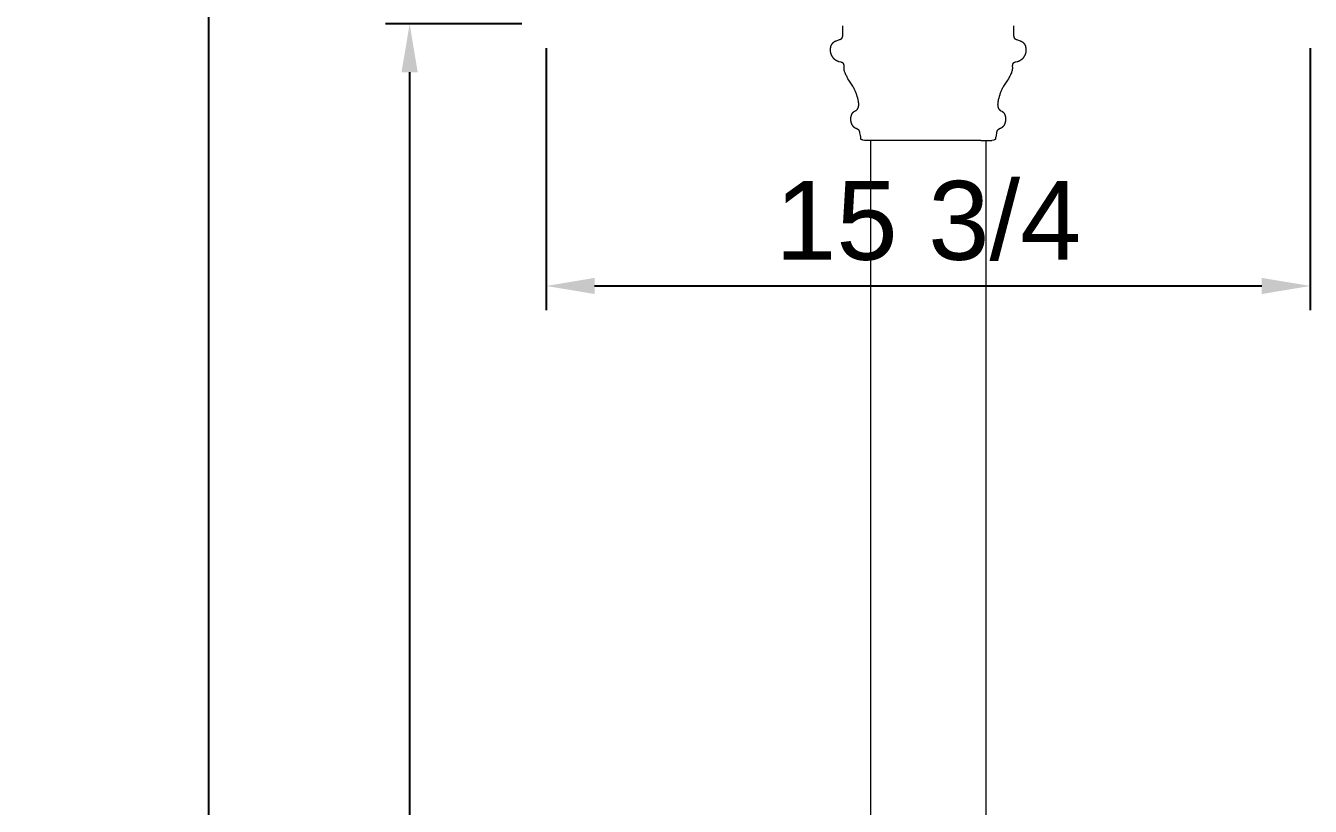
# Model space of a CAD drawing. Header units: inches. Extents: x -13 to 609, y -6 to 131.
# Drawn here: x 433.82 to 460.29, y 87.67 to 103.76 of the extents above; entities that cross this region are included whole.
import ezdxf

# ---------------------------------------------------------------- set-up
doc = ezdxf.new("R2010")
doc.units = ezdxf.units.IN
doc.header["$PDSIZE"] = -1
doc.layers.add('ZANO_R', color=7, linetype='Continuous', lineweight=0)
doc.styles.add('Arial', font='arial.ttf')
doc.styles.get("Standard").update_dxf_attribs({"font": 'ARIALUNI.TTF'})
doc.dimstyles.new('amerykanie', dxfattribs={"dimtxt": 50, "dimasz": 50, "dimexe": 0.5, "dimexo": 0.5, "dimgap": 1, "dimtad": 1, "dimdec": 0, "dimzin": 0, "dimlunit": 5, "dimtxsty": 'Standard', "dimcen": 0.09, "dimclrd": 1, "dimclre": 1, "dimclrt": 1, "dimazin": 0, "dimtfac": 1, "dimtdec": 0, "dimtmove": 0, "dimatfit": 3, "dimfxl": 1, "dimtzin": 0, "dimarcsym": 1})

# ---------------------------------------------------------------- blocks, each defined once
blk = doc.blocks.new('*D449')
at = {"layer": 'Defpoints', "color": 0}
for p in [(452.276, 130.606), (437.58, 32.81), (450.917, 32.81)]:
    blk.add_point(p, dxfattribs=at)
at = {"layer": 'ZANO_R', "color": 1, "lineweight": -2}
for p, q in [((451.776, 130.606), (437.08, 130.606)), ((437.58, 129.606), (437.58, 33.81)), ((450.417, 32.81), (437.08, 32.81))]:
    blk.add_line(p, q, dxfattribs=at)
at = {"layer": 'ZANO_R', "color": 1}
for points in [[(437.747, 129.606), (437.413, 129.606), (437.58, 130.606)], [(437.413, 33.81), (437.747, 33.81), (437.58, 32.81)]]:
    blk.add_solid(points, dxfattribs=at)
at = {"layer": 'ZANO_R', "color": 1, "insert": (436.239, 81.708), "char_height": 1.625, "attachment_point": 5, "rotation": 90, "style": 'Arial'}
blk.add_mtext('97 13/16', dxfattribs=at)
blk = doc.blocks.new('*D452')
at = {"layer": 'Defpoints', "color": 0}
for p in [(444.541, 103.795), (460.289, 103.795), (460.289, 98.393)]:
    blk.add_point(p, dxfattribs=at)
at = {"layer": 'ZANO_R', "color": 1, "lineweight": -2}
for p, q in [((444.541, 103.295), (444.541, 97.893)), ((460.289, 103.295), (460.289, 97.893)), ((445.541, 98.393), (459.289, 98.393))]:
    blk.add_line(p, q, dxfattribs=at)
at = {"layer": 'ZANO_R', "color": 1}
for points in [[(445.541, 98.559), (445.541, 98.226), (444.541, 98.393)], [(459.289, 98.226), (459.289, 98.559), (460.289, 98.393)]]:
    blk.add_solid(points, dxfattribs=at)
at = {"layer": 'ZANO_R', "color": 1, "insert": (452.415, 99.733), "char_height": 1.625, "attachment_point": 5, "style": 'Arial'}
blk.add_mtext('15 3/4', dxfattribs=at)
blk = doc.blocks.new('*D454')
at = {"layer": 'Defpoints', "color": 0}
for p in [(444.541, 103.795), (441.728, 56.432), (450.586, 56.432)]:
    blk.add_point(p, dxfattribs=at)
at = {"layer": 'ZANO_R', "color": 1, "lineweight": -2}
for p, q in [((444.041, 103.795), (441.228, 103.795)), ((441.728, 102.795), (441.728, 57.432)), ((450.086, 56.432), (441.228, 56.432))]:
    blk.add_line(p, q, dxfattribs=at)
at = {"layer": 'ZANO_R', "color": 1}
for points in [[(441.895, 102.795), (441.561, 102.795), (441.728, 103.795)], [(441.561, 57.432), (441.895, 57.432), (441.728, 56.432)]]:
    blk.add_solid(points, dxfattribs=at)
at = {"layer": 'ZANO_R', "color": 1, "insert": (440.387, 80.113), "char_height": 1.625, "attachment_point": 5, "rotation": 90, "style": 'Arial'}
blk.add_mtext('47 3/8', dxfattribs=at)

msp = doc.modelspace()

# ---------------------------------------------------------------- linework, layer by layer
at = {"layer": 'ZANO_R'}
for p, q in [((450.64272, 103.50678), (450.64339, 103.50828)), ((450.64339, 103.50828), (450.644, 103.50978)), ((450.644, 103.50978), (450.64458, 103.51127)), ((450.64458, 103.51127), (450.64563, 103.51422)), ((450.64563, 103.51422), (450.64742, 103.51987)), ((450.64742, 103.51987), (450.65163, 103.53412)), ((450.65163, 103.53412), (450.65247, 103.5373)), ((450.65247, 103.5373), (450.65323, 103.54042)), ((450.65323, 103.54042), (450.65392, 103.54353)), ((450.65392, 103.54353), (450.65453, 103.54668)), ((450.65453, 103.54668), (450.65508, 103.54991)), ((450.65508, 103.54991), (450.65556, 103.55326)), ((450.65556, 103.55326), (450.65598, 103.5568)), ((450.65598, 103.5568), (450.65634, 103.56055)), ((450.65736, 103.62481), (450.65606, 103.75513)), ((450.65634, 103.56055), (450.65664, 103.56458)), ((450.65664, 103.56458), (450.6569, 103.56893)), ((450.6569, 103.56893), (450.65725, 103.57876)), ((450.65725, 103.57876), (450.65736, 103.62481)), ((454.1731, 103.75513), (454.17179, 103.62481)), ((454.17179, 103.62481), (454.1719, 103.57876)), ((454.1719, 103.57876), (454.17226, 103.56893)), ((454.17226, 103.56893), (454.17252, 103.56458)), ((454.17252, 103.56458), (454.17282, 103.56055)), ((454.17282, 103.56055), (454.17318, 103.5568)), ((454.17318, 103.5568), (454.1736, 103.55326)), ((454.1736, 103.55326), (454.17408, 103.54991)), ((454.17408, 103.54991), (454.17463, 103.54668)), ((454.17463, 103.54668), (454.17524, 103.54353)), ((454.17524, 103.54353), (454.17593, 103.54042)), ((454.17593, 103.54042), (454.17669, 103.5373)), ((454.17669, 103.5373), (454.17753, 103.53412)), ((454.17753, 103.53412), (454.18174, 103.51987)), ((454.18174, 103.51987), (454.18353, 103.51422)), ((454.18353, 103.51422), (454.18458, 103.51127)), ((454.18458, 103.51127), (454.18516, 103.50978)), ((454.18516, 103.50978), (454.18577, 103.50828)), ((454.18577, 103.50828), (454.18644, 103.50678)), ((450.39961, 103.25427), (450.39965, 103.26205)), ((450.39979, 103.24649), (450.39961, 103.25427)), ((450.39965, 103.26205), (450.39992, 103.26984)), ((450.4002, 103.23873), (450.39979, 103.24649)), ((450.39992, 103.26984), (450.40042, 103.27761)), ((450.40042, 103.27761), (450.40115, 103.28536)), ((450.40115, 103.28536), (450.40212, 103.29307)), ((450.40212, 103.29307), (450.40333, 103.30075)), ((450.40333, 103.30075), (450.40479, 103.30837)), ((450.40479, 103.30837), (450.40649, 103.31593)), ((450.40649, 103.31593), (450.40844, 103.32342)), ((450.40844, 103.32342), (450.41064, 103.33083)), ((450.41064, 103.33083), (450.4129, 103.33759)), ((450.4129, 103.33759), (450.41539, 103.34426)), ((450.41539, 103.34426), (450.4181, 103.35085)), ((450.4181, 103.35085), (450.41954, 103.3541)), ((450.41954, 103.3541), (450.42104, 103.35732)), ((450.42104, 103.35732), (450.4226, 103.36052)), ((450.4226, 103.36052), (450.42421, 103.36368)), ((450.42421, 103.36368), (450.42588, 103.36681)), ((450.42588, 103.36681), (450.42761, 103.36991)), ((450.42761, 103.36991), (450.4294, 103.37297)), ((450.4294, 103.37297), (450.43125, 103.37599)), ((450.43125, 103.37599), (450.43316, 103.37897)), ((450.43316, 103.37897), (450.43512, 103.38192)), ((450.43512, 103.38192), (450.43715, 103.38482)), ((450.43715, 103.38482), (450.43923, 103.38768)), ((450.43923, 103.38768), (450.44138, 103.39049)), ((450.44138, 103.39049), (450.44358, 103.39325)), ((450.44358, 103.39325), (450.44585, 103.39597)), ((450.44585, 103.39597), (450.44818, 103.39864)), ((450.44818, 103.39864), (450.45056, 103.40126)), ((450.45056, 103.40126), (450.45301, 103.40383)), ((450.45301, 103.40383), (450.45552, 103.40634)), ((450.45552, 103.40634), (450.4581, 103.40879)), ((450.4581, 103.40879), (450.46073, 103.41119)), ((450.46073, 103.41119), (450.46343, 103.41353)), ((450.46343, 103.41353), (450.46619, 103.41581)), ((450.46619, 103.41581), (450.46901, 103.41803)), ((450.46901, 103.41803), (450.47189, 103.42018)), ((450.47189, 103.42018), (450.47484, 103.42227)), ((450.47484, 103.42227), (450.47843, 103.42467)), ((450.47843, 103.42467), (450.4821, 103.42698)), ((450.4821, 103.42698), (450.48584, 103.42919)), ((450.48584, 103.42919), (450.48967, 103.43132)), ((450.48967, 103.43132), (450.49357, 103.43338)), ((450.49357, 103.43338), (450.49754, 103.43536)), ((450.49754, 103.43536), (450.50158, 103.43728)), ((450.50158, 103.43728), (450.50569, 103.43913)), ((450.50569, 103.43913), (450.51411, 103.44268)), ((450.51411, 103.44268), (450.52278, 103.44604)), ((450.52278, 103.44604), (450.54083, 103.45242)), ((450.54083, 103.45242), (450.57605, 103.46407)), ((450.57605, 103.46407), (450.58749, 103.46813)), ((450.58749, 103.46813), (450.59363, 103.47046)), ((450.59363, 103.47046), (450.60019, 103.47312)), ((450.60019, 103.47312), (450.60355, 103.47457)), ((450.60355, 103.47457), (450.60695, 103.47611)), ((450.60695, 103.47611), (450.61034, 103.47774)), ((450.61034, 103.47774), (450.61371, 103.47946)), ((450.61371, 103.47946), (450.61702, 103.48127)), ((450.61702, 103.48127), (450.62025, 103.48316)), ((450.62025, 103.48316), (450.62183, 103.48415)), ((450.62183, 103.48415), (450.62337, 103.48515)), ((450.62337, 103.48515), (450.62489, 103.48618)), ((450.62489, 103.48618), (450.62636, 103.48723)), ((450.62636, 103.48723), (450.6278, 103.48831)), ((450.6278, 103.48831), (450.62919, 103.48941)), ((450.62919, 103.48941), (450.63053, 103.49054)), ((450.63053, 103.49054), (450.63183, 103.49168)), ((450.63183, 103.49168), (450.63307, 103.49286)), ((450.63307, 103.49286), (450.63426, 103.49406)), ((450.63426, 103.49406), (450.63483, 103.49466)), ((450.63483, 103.49466), (450.63538, 103.49528)), ((450.63538, 103.49528), (450.63592, 103.4959)), ((450.63592, 103.4959), (450.63645, 103.49652)), ((450.63645, 103.49652), (450.63701, 103.49723)), ((450.63701, 103.49723), (450.63755, 103.49794)), ((450.63755, 103.49794), (450.63807, 103.49865)), ((450.63807, 103.49865), (450.63858, 103.49937)), ((450.63858, 103.49937), (450.63906, 103.5001)), ((450.63906, 103.5001), (450.63953, 103.50083)), ((450.63953, 103.50083), (450.63998, 103.50156)), ((450.63998, 103.50156), (450.64042, 103.5023)), ((450.64042, 103.5023), (450.64124, 103.50379)), ((450.64124, 103.50379), (450.64201, 103.50528)), ((450.64201, 103.50528), (450.64272, 103.50678)), ((454.18644, 103.50678), (454.18715, 103.50528)), ((454.18715, 103.50528), (454.18792, 103.50379)), ((454.18792, 103.50379), (454.18874, 103.5023)), ((454.18874, 103.5023), (454.18918, 103.50156)), ((454.18918, 103.50156), (454.18963, 103.50083)), ((454.18963, 103.50083), (454.1901, 103.5001)), ((454.1901, 103.5001), (454.19058, 103.49937)), ((454.19058, 103.49937), (454.19109, 103.49865)), ((454.19109, 103.49865), (454.19161, 103.49794)), ((454.19161, 103.49794), (454.19215, 103.49723)), ((454.19215, 103.49723), (454.19271, 103.49652)), ((454.19271, 103.49652), (454.19324, 103.4959)), ((454.19324, 103.4959), (454.19378, 103.49528)), ((454.19378, 103.49528), (454.19433, 103.49466)), ((454.19433, 103.49466), (454.1949, 103.49406)), ((454.1949, 103.49406), (454.19609, 103.49286)), ((454.19609, 103.49286), (454.19733, 103.49168)), ((454.19733, 103.49168), (454.19862, 103.49054)), ((454.19862, 103.49054), (454.19997, 103.48941)), ((454.19997, 103.48941), (454.20136, 103.48831)), ((454.20136, 103.48831), (454.2028, 103.48723)), ((454.2028, 103.48723), (454.20427, 103.48618)), ((454.20427, 103.48618), (454.20579, 103.48515)), ((454.20579, 103.48515), (454.20733, 103.48415)), ((454.20733, 103.48415), (454.20891, 103.48316)), ((454.20891, 103.48316), (454.21214, 103.48127)), ((454.21214, 103.48127), (454.21545, 103.47946)), ((454.21545, 103.47946), (454.21882, 103.47774)), ((454.21882, 103.47774), (454.22221, 103.47611)), ((454.22221, 103.47611), (454.2256, 103.47457)), ((454.2256, 103.47457), (454.22897, 103.47312)), ((454.22897, 103.47312), (454.23553, 103.47046)), ((454.23553, 103.47046), (454.24167, 103.46813)), ((454.24167, 103.46813), (454.25311, 103.46407)), ((454.25311, 103.46407), (454.28833, 103.45242)), ((454.28833, 103.45242), (454.30638, 103.44604)), ((454.30638, 103.44604), (454.31505, 103.44268)), ((454.31505, 103.44268), (454.32347, 103.43913)), ((454.32347, 103.43913), (454.32758, 103.43728)), ((454.32758, 103.43728), (454.33162, 103.43536)), ((454.33162, 103.43536), (454.33559, 103.43338)), ((454.33559, 103.43338), (454.33949, 103.43132)), ((454.33949, 103.43132), (454.34331, 103.42919)), ((454.34331, 103.42919), (454.34706, 103.42698)), ((454.34706, 103.42698), (454.35073, 103.42467)), ((454.35073, 103.42467), (454.35432, 103.42227)), ((454.35432, 103.42227), (454.35727, 103.42018)), ((454.35727, 103.42018), (454.36015, 103.41803)), ((454.36015, 103.41803), (454.36297, 103.41581)), ((454.36297, 103.41581), (454.36573, 103.41353)), ((454.36573, 103.41353), (454.36843, 103.41119)), ((454.36843, 103.41119), (454.37106, 103.40879)), ((454.37106, 103.40879), (454.37364, 103.40634)), ((454.37364, 103.40634), (454.37615, 103.40383)), ((454.37615, 103.40383), (454.3786, 103.40126)), ((454.3786, 103.40126), (454.38098, 103.39864)), ((454.38098, 103.39864), (454.38331, 103.39597)), ((454.38331, 103.39597), (454.38558, 103.39325)), ((454.38558, 103.39325), (454.38778, 103.39049)), ((454.38778, 103.39049), (454.38993, 103.38768)), ((454.38993, 103.38768), (454.39201, 103.38482)), ((454.39201, 103.38482), (454.39404, 103.38192)), ((454.39404, 103.38192), (454.396, 103.37897)), ((454.396, 103.37897), (454.39791, 103.37599)), ((454.39791, 103.37599), (454.39976, 103.37297)), ((454.39976, 103.37297), (454.40155, 103.36991)), ((454.40155, 103.36991), (454.40328, 103.36681)), ((454.40328, 103.36681), (454.40495, 103.36368)), ((454.40495, 103.36368), (454.40656, 103.36052)), ((454.40656, 103.36052), (454.40812, 103.35732)), ((454.40812, 103.35732), (454.40962, 103.3541)), ((454.40962, 103.3541), (454.41106, 103.35085)), ((454.41106, 103.35085), (454.41377, 103.34426)), ((454.41377, 103.34426), (454.41626, 103.33759)), ((454.41626, 103.33759), (454.41852, 103.33083)), ((454.41852, 103.33083), (454.42072, 103.32342)), ((454.42072, 103.32342), (454.42267, 103.31593)), ((454.42267, 103.31593), (454.42437, 103.30837)), ((454.42437, 103.30837), (454.42583, 103.30075)), ((454.42583, 103.30075), (454.42704, 103.29307)), ((454.42704, 103.29307), (454.42801, 103.28536)), ((454.42801, 103.28536), (454.42874, 103.27761)), ((454.42874, 103.27761), (454.42924, 103.26984)), ((454.42937, 103.24649), (454.42896, 103.23873)), ((454.42924, 103.26984), (454.42951, 103.26205)), ((454.42955, 103.25427), (454.42937, 103.24649)), ((454.42951, 103.26205), (454.42955, 103.25427)), ((450.40083, 103.23099), (450.4002, 103.23873)), ((450.40167, 103.22329), (450.40083, 103.23099)), ((450.40272, 103.21564), (450.40167, 103.22329)), ((450.40399, 103.20804), (450.40272, 103.21564)), ((450.40553, 103.20016), (450.40399, 103.20804)), ((450.40731, 103.1923), (450.40553, 103.20016)), ((450.40932, 103.18449), (450.40731, 103.1923)), ((450.41157, 103.17671), (450.40932, 103.18449)), ((450.41406, 103.16899), (450.41157, 103.17671)), ((450.41678, 103.16134), (450.41406, 103.16899)), ((450.41974, 103.15376), (450.41678, 103.16134)), ((450.42293, 103.14626), (450.41974, 103.15376)), ((450.42636, 103.13885), (450.42293, 103.14626)), ((450.43003, 103.13154), (450.42636, 103.13885)), ((450.43394, 103.12434), (450.43003, 103.13154)), ((450.43809, 103.11726), (450.43394, 103.12434)), ((450.44248, 103.1103), (450.43809, 103.11726)), ((450.44711, 103.10348), (450.44248, 103.1103)), ((450.45198, 103.0968), (450.44711, 103.10348)), ((450.45709, 103.09028), (450.45198, 103.0968)), ((450.45974, 103.08707), (450.45709, 103.09028)), ((450.46244, 103.08391), (450.45974, 103.08707)), ((450.46521, 103.08079), (450.46244, 103.08391)), ((450.46804, 103.07772), (450.46521, 103.08079)), ((450.47093, 103.07469), (450.46804, 103.07772)), ((450.47388, 103.0717), (450.47093, 103.07469)), ((450.47689, 103.06876), (450.47388, 103.0717)), ((450.47996, 103.06588), (450.47689, 103.06876)), ((450.48309, 103.06304), (450.47996, 103.06588)), ((450.48629, 103.06025), (450.48309, 103.06304)), ((450.48954, 103.05751), (450.48629, 103.06025)), ((450.49286, 103.05482), (450.48954, 103.05751)), ((450.49624, 103.05219), (450.49286, 103.05482)), ((450.49968, 103.04961), (450.49624, 103.05219)), ((450.50318, 103.04709), (450.49968, 103.04961)), ((450.50674, 103.04463), (450.50318, 103.04709)), ((450.51036, 103.04222), (450.50674, 103.04463)), ((450.51405, 103.03988), (450.51036, 103.04222)), ((450.5178, 103.03759), (450.51405, 103.03988)), ((450.52161, 103.03537), (450.5178, 103.03759)), ((450.52548, 103.0332), (450.52161, 103.03537)), ((450.52941, 103.0311), (450.52548, 103.0332)), ((450.5334, 103.02907), (450.52941, 103.0311)), ((450.53746, 103.0271), (450.5334, 103.02907)), ((450.54158, 103.0252), (450.53746, 103.0271)), ((450.54576, 103.02337), (450.54158, 103.0252)), ((450.55, 103.02161), (450.54576, 103.02337)), ((450.55431, 103.01991), (450.55, 103.02161)), ((450.55868, 103.01829), (450.55431, 103.01991)), ((450.56311, 103.01674), (450.55868, 103.01829)), ((450.5676, 103.01527), (450.56311, 103.01674)), ((450.57216, 103.01387), (450.5676, 103.01527)), ((450.57743, 103.01236), (450.57216, 103.01387)), ((450.58274, 103.01094), (450.57743, 103.01236)), ((450.62377, 103.001), (450.58274, 103.01094)), ((450.62846, 102.9997), (450.62377, 103.001)), ((450.6332, 102.99828), (450.62846, 102.9997)), ((450.6379, 102.99673), (450.6332, 102.99828)), ((450.64021, 102.9959), (450.6379, 102.99673)), ((450.64249, 102.99503), (450.64021, 102.9959)), ((450.64471, 102.99412), (450.64249, 102.99503)), ((450.64687, 102.99318), (450.64471, 102.99412)), ((450.64897, 102.99219), (450.64687, 102.99318)), ((450.65099, 102.99116), (450.64897, 102.99219)), ((450.652, 102.99061), (450.65099, 102.99116)), ((450.653, 102.99004), (450.652, 102.99061)), ((450.65397, 102.98947), (450.653, 102.99004)), ((450.65491, 102.98888), (450.65397, 102.98947)), ((450.65584, 102.98829), (450.65491, 102.98888)), ((450.65675, 102.98768), (450.65584, 102.98829)), ((450.65763, 102.98706), (450.65675, 102.98768)), ((450.65849, 102.98643), (450.65763, 102.98706)), ((450.65934, 102.98579), (450.65849, 102.98643)), ((450.66016, 102.98514), (450.65934, 102.98579)), ((450.66096, 102.98448), (450.66016, 102.98514)), ((450.66174, 102.98381), (450.66096, 102.98448)), ((450.66251, 102.98313), (450.66174, 102.98381)), ((450.66325, 102.98243), (450.66251, 102.98313)), ((450.66397, 102.98173), (450.66325, 102.98243)), ((450.66468, 102.98102), (450.66397, 102.98173)), ((450.66537, 102.9803), (450.66468, 102.98102)), ((450.66603, 102.97958), (450.66537, 102.9803)), ((450.66668, 102.97884), (450.66603, 102.97958)), ((450.66731, 102.97809), (450.66668, 102.97884)), ((454.16248, 102.97884), (454.16184, 102.97809)), ((454.16313, 102.97958), (454.16248, 102.97884)), ((454.16379, 102.9803), (454.16313, 102.97958)), ((454.16448, 102.98102), (454.16379, 102.9803)), ((454.16518, 102.98173), (454.16448, 102.98102)), ((454.16591, 102.98243), (454.16518, 102.98173)), ((454.16665, 102.98313), (454.16591, 102.98243)), ((454.16741, 102.98381), (454.16665, 102.98313)), ((454.1682, 102.98448), (454.16741, 102.98381)), ((454.169, 102.98514), (454.1682, 102.98448)), ((454.16982, 102.98579), (454.169, 102.98514)), ((454.17066, 102.98643), (454.16982, 102.98579)), ((454.17153, 102.98706), (454.17066, 102.98643)), ((454.17241, 102.98768), (454.17153, 102.98706)), ((454.17332, 102.98829), (454.17241, 102.98768)), ((454.17424, 102.98888), (454.17332, 102.98829)), ((454.17519, 102.98947), (454.17424, 102.98888)), ((454.17616, 102.99004), (454.17519, 102.98947)), ((454.17716, 102.99061), (454.17616, 102.99004)), ((454.17817, 102.99116), (454.17716, 102.99061)), ((454.18019, 102.99219), (454.17817, 102.99116)), ((454.18229, 102.99318), (454.18019, 102.99219)), ((454.18445, 102.99412), (454.18229, 102.99318)), ((454.18667, 102.99503), (454.18445, 102.99412)), ((454.18895, 102.9959), (454.18667, 102.99503)), ((454.19126, 102.99673), (454.18895, 102.9959)), ((454.19596, 102.99828), (454.19126, 102.99673)), ((454.20069, 102.9997), (454.19596, 102.99828)), ((454.20539, 103.001), (454.20069, 102.9997)), ((454.24642, 103.01094), (454.20539, 103.001)), ((454.25173, 103.01236), (454.24642, 103.01094)), ((454.257, 103.01387), (454.25173, 103.01236)), ((454.26156, 103.01527), (454.257, 103.01387)), ((454.26605, 103.01674), (454.26156, 103.01527)), ((454.27048, 103.01829), (454.26605, 103.01674)), ((454.27485, 103.01991), (454.27048, 103.01829)), ((454.27915, 103.02161), (454.27485, 103.01991)), ((454.2834, 103.02337), (454.27915, 103.02161)), ((454.28758, 103.0252), (454.2834, 103.02337)), ((454.2917, 103.0271), (454.28758, 103.0252)), ((454.29576, 103.02907), (454.2917, 103.0271)), ((454.29975, 103.0311), (454.29576, 103.02907)), ((454.30368, 103.0332), (454.29975, 103.0311)), ((454.30755, 103.03537), (454.30368, 103.0332)), ((454.31136, 103.03759), (454.30755, 103.03537)), ((454.31511, 103.03988), (454.31136, 103.03759)), ((454.3188, 103.04222), (454.31511, 103.03988)), ((454.32242, 103.04463), (454.3188, 103.04222)), ((454.32598, 103.04709), (454.32242, 103.04463)), ((454.32948, 103.04961), (454.32598, 103.04709)), ((454.33292, 103.05219), (454.32948, 103.04961)), ((454.3363, 103.05482), (454.33292, 103.05219)), ((454.33962, 103.05751), (454.3363, 103.05482)), ((454.34287, 103.06025), (454.33962, 103.05751)), ((454.34607, 103.06304), (454.34287, 103.06025)), ((454.3492, 103.06588), (454.34607, 103.06304)), ((454.35227, 103.06876), (454.3492, 103.06588)), ((454.35528, 103.0717), (454.35227, 103.06876)), ((454.35823, 103.07469), (454.35528, 103.0717)), ((454.36112, 103.07772), (454.35823, 103.07469)), ((454.36395, 103.08079), (454.36112, 103.07772)), ((454.36672, 103.08391), (454.36395, 103.08079)), ((454.36942, 103.08707), (454.36672, 103.08391)), ((454.37207, 103.09028), (454.36942, 103.08707)), ((454.37718, 103.0968), (454.37207, 103.09028)), ((454.38205, 103.10348), (454.37718, 103.0968)), ((454.38668, 103.1103), (454.38205, 103.10348)), ((454.39107, 103.11726), (454.38668, 103.1103)), ((454.39522, 103.12434), (454.39107, 103.11726)), ((454.39913, 103.13154), (454.39522, 103.12434)), ((454.4028, 103.13885), (454.39913, 103.13154)), ((454.40623, 103.14626), (454.4028, 103.13885)), ((454.40942, 103.15376), (454.40623, 103.14626)), ((454.41238, 103.16134), (454.40942, 103.15376)), ((454.4151, 103.16899), (454.41238, 103.16134)), ((454.41759, 103.17671), (454.4151, 103.16899)), ((454.41983, 103.18449), (454.41759, 103.17671)), ((454.42185, 103.1923), (454.41983, 103.18449)), ((454.42363, 103.20016), (454.42185, 103.1923)), ((454.42517, 103.20804), (454.42363, 103.20016)), ((454.42644, 103.21564), (454.42517, 103.20804)), ((454.42749, 103.22329), (454.42644, 103.21564)), ((454.42833, 103.23099), (454.42749, 103.22329)), ((454.42896, 103.23873), (454.42833, 103.23099)), ((450.66793, 102.97733), (450.66731, 102.97809)), ((450.66852, 102.97657), (450.66793, 102.97733)), ((450.6691, 102.9758), (450.66852, 102.97657)), ((450.66967, 102.97502), (450.6691, 102.9758)), ((450.67021, 102.97423), (450.66967, 102.97502)), ((450.67074, 102.97343), (450.67021, 102.97423)), ((450.67125, 102.97262), (450.67074, 102.97343)), ((450.67175, 102.97181), (450.67125, 102.97262)), ((450.67223, 102.97099), (450.67175, 102.97181)), ((450.6727, 102.97016), (450.67223, 102.97099)), ((450.67315, 102.96932), (450.6727, 102.97016)), ((450.67358, 102.96848), (450.67315, 102.96932)), ((450.67441, 102.96677), (450.67358, 102.96848)), ((450.67517, 102.96503), (450.67441, 102.96677)), ((450.67589, 102.96327), (450.67517, 102.96503)), ((450.67655, 102.96148), (450.67589, 102.96327)), ((450.67715, 102.95967), (450.67655, 102.96148)), ((450.67771, 102.95784), (450.67715, 102.95967)), ((450.67822, 102.95598), (450.67771, 102.95784)), ((450.67869, 102.9541), (450.67822, 102.95598)), ((450.67911, 102.95221), (450.67869, 102.9541)), ((450.67949, 102.95029), (450.67911, 102.95221)), ((450.67983, 102.94836), (450.67949, 102.95029)), ((450.68013, 102.94641), (450.67983, 102.94836)), ((450.6804, 102.94445), (450.68013, 102.94641)), ((450.68063, 102.94247), (450.6804, 102.94445)), ((450.68043, 102.87798), (450.6805, 102.88853)), ((450.68054, 102.87271), (450.68043, 102.87798)), ((450.6805, 102.88853), (450.68149, 102.9238)), ((450.68078, 102.86744), (450.68054, 102.87271)), ((450.681, 102.93848), (450.68063, 102.94247)), ((450.68115, 102.86214), (450.68078, 102.86744)), ((450.68129, 102.93366), (450.681, 102.93848)), ((450.68168, 102.8568), (450.68115, 102.86214)), ((450.68145, 102.92876), (450.68129, 102.93366)), ((450.68149, 102.9238), (450.68145, 102.92876)), ((450.68246, 102.8509), (450.68168, 102.8568)), ((450.68344, 102.84496), (450.68246, 102.8509)), ((450.68461, 102.839), (450.68344, 102.84496)), ((450.68596, 102.83301), (450.68461, 102.839)), ((450.68747, 102.82701), (450.68596, 102.83301)), ((450.68913, 102.821), (450.68747, 102.82701)), ((450.69093, 102.815), (450.68913, 102.821)), ((450.69285, 102.80902), (450.69093, 102.815)), ((450.697, 102.79711), (450.69285, 102.80902)), ((450.70148, 102.78534), (450.697, 102.79711)), ((450.71101, 102.76251), (450.70148, 102.78534)), ((450.71871, 102.74528), (450.71101, 102.76251)), ((450.72662, 102.72845), (450.71871, 102.74528)), ((450.73479, 102.71195), (450.72662, 102.72845)), ((454.10254, 102.72845), (454.09437, 102.71195)), ((454.11045, 102.74528), (454.10254, 102.72845)), ((454.11815, 102.76251), (454.11045, 102.74528)), ((454.12767, 102.78534), (454.11815, 102.76251)), ((454.13216, 102.79711), (454.12767, 102.78534)), ((454.13631, 102.80902), (454.13216, 102.79711)), ((454.13823, 102.815), (454.13631, 102.80902)), ((454.14002, 102.821), (454.13823, 102.815)), ((454.14169, 102.82701), (454.14002, 102.821)), ((454.1432, 102.83301), (454.14169, 102.82701)), ((454.14455, 102.839), (454.1432, 102.83301)), ((454.14572, 102.84496), (454.14455, 102.839)), ((454.1467, 102.8509), (454.14572, 102.84496)), ((454.14748, 102.8568), (454.1467, 102.8509)), ((454.14801, 102.86214), (454.14748, 102.8568)), ((454.14771, 102.92876), (454.14767, 102.9238)), ((454.14767, 102.9238), (454.14866, 102.88853)), ((454.14787, 102.93366), (454.14771, 102.92876)), ((454.14816, 102.93848), (454.14787, 102.93366)), ((454.14838, 102.86744), (454.14801, 102.86214)), ((454.14853, 102.94247), (454.14816, 102.93848)), ((454.14861, 102.87271), (454.14838, 102.86744)), ((454.14876, 102.94445), (454.14853, 102.94247)), ((454.14873, 102.87798), (454.14861, 102.87271)), ((454.14866, 102.88853), (454.14873, 102.87798)), ((454.14903, 102.94641), (454.14876, 102.94445)), ((454.14933, 102.94836), (454.14903, 102.94641)), ((454.14967, 102.95029), (454.14933, 102.94836)), ((454.15005, 102.95221), (454.14967, 102.95029)), ((454.15047, 102.9541), (454.15005, 102.95221)), ((454.15094, 102.95598), (454.15047, 102.9541)), ((454.15145, 102.95784), (454.15094, 102.95598)), ((454.15201, 102.95967), (454.15145, 102.95784)), ((454.15261, 102.96148), (454.15201, 102.95967)), ((454.15327, 102.96327), (454.15261, 102.96148)), ((454.15399, 102.96503), (454.15327, 102.96327)), ((454.15475, 102.96677), (454.15399, 102.96503)), ((454.15558, 102.96848), (454.15475, 102.96677)), ((454.15601, 102.96932), (454.15558, 102.96848)), ((454.15646, 102.97016), (454.15601, 102.96932)), ((454.15693, 102.97099), (454.15646, 102.97016)), ((454.15741, 102.97181), (454.15693, 102.97099)), ((454.15791, 102.97262), (454.15741, 102.97181)), ((454.15842, 102.97343), (454.15791, 102.97262)), ((454.15895, 102.97423), (454.15842, 102.97343)), ((454.15949, 102.97502), (454.15895, 102.97423)), ((454.16006, 102.9758), (454.15949, 102.97502)), ((454.16063, 102.97657), (454.16006, 102.9758)), ((454.16123, 102.97733), (454.16063, 102.97657)), ((454.16184, 102.97809), (454.16123, 102.97733)), ((450.74324, 102.69566), (450.73479, 102.71195)), ((450.75204, 102.67952), (450.74324, 102.69566)), ((450.76122, 102.66342), (450.75204, 102.67952)), ((450.78091, 102.63098), (450.76122, 102.66342)), ((450.84948, 102.52685), (450.78091, 102.63098)), ((450.86057, 102.50912), (450.84948, 102.52685)), ((450.87146, 102.49088), (450.86057, 102.50912)), ((450.8803, 102.47523), (450.87146, 102.49088)), ((450.88868, 102.45955), (450.8803, 102.47523)), ((450.89663, 102.44381), (450.88868, 102.45955)), ((453.94048, 102.45955), (453.93253, 102.44381)), ((453.94886, 102.47523), (453.94048, 102.45955)), ((453.9577, 102.49088), (453.94886, 102.47523)), ((453.96859, 102.50912), (453.9577, 102.49088)), ((453.97968, 102.52685), (453.96859, 102.50912)), ((454.04825, 102.63098), (453.97968, 102.52685)), ((454.06794, 102.66342), (454.04825, 102.63098)), ((454.07712, 102.67952), (454.06794, 102.66342)), ((454.08592, 102.69566), (454.07712, 102.67952)), ((454.09437, 102.71195), (454.08592, 102.69566)), ((450.90417, 102.42801), (450.89663, 102.44381)), ((450.91131, 102.41215), (450.90417, 102.42801)), ((450.91808, 102.3962), (450.91131, 102.41215)), ((450.9245, 102.38015), (450.91808, 102.3962)), ((450.93058, 102.36401), (450.9245, 102.38015)), ((450.93634, 102.34775), (450.93058, 102.36401)), ((450.94181, 102.33136), (450.93634, 102.34775)), ((450.95195, 102.29817), (450.94181, 102.33136)), ((450.96115, 102.26436), (450.95195, 102.29817)), ((450.96957, 102.22984), (450.96115, 102.26436)), ((450.97304, 102.21439), (450.96957, 102.22984)), ((450.97627, 102.19854), (450.97304, 102.21439)), ((450.9791, 102.18235), (450.97627, 102.19854)), ((453.85289, 102.19854), (453.85006, 102.18235)), ((453.85612, 102.21439), (453.85289, 102.19854)), ((453.85959, 102.22984), (453.85612, 102.21439)), ((453.86801, 102.26436), (453.85959, 102.22984)), ((453.87721, 102.29817), (453.86801, 102.26436)), ((453.88735, 102.33136), (453.87721, 102.29817)), ((453.89282, 102.34775), (453.88735, 102.33136)), ((453.89858, 102.36401), (453.89282, 102.34775)), ((453.90466, 102.38015), (453.89858, 102.36401)), ((453.91108, 102.3962), (453.90466, 102.38015)), ((453.91785, 102.41215), (453.91108, 102.3962)), ((453.92499, 102.42801), (453.91785, 102.41215)), ((453.93253, 102.44381), (453.92499, 102.42801)), ((450.8342, 101.91626), (450.83629, 101.92154)), ((450.83629, 101.92154), (450.83851, 101.92672)), ((450.83851, 101.92672), (450.84087, 101.93178)), ((450.84087, 101.93178), (450.84336, 101.93673)), ((450.84336, 101.93673), (450.84599, 101.94156)), ((450.84599, 101.94156), (450.84875, 101.94626)), ((450.84875, 101.94626), (450.85166, 101.95083)), ((450.85166, 101.95083), (450.85316, 101.95306)), ((450.85316, 101.95306), (450.85469, 101.95526)), ((450.85469, 101.95526), (450.85626, 101.95742)), ((450.85626, 101.95742), (450.85786, 101.95954)), ((450.85786, 101.95954), (450.8595, 101.96163)), ((450.8595, 101.96163), (450.86117, 101.96368)), ((450.86117, 101.96368), (450.86287, 101.96569)), ((450.86287, 101.96569), (450.86461, 101.96765)), ((450.86461, 101.96765), (450.86638, 101.96958)), ((450.86638, 101.96958), (450.86818, 101.97147)), ((450.86818, 101.97147), (450.87002, 101.97331)), ((450.87002, 101.97331), (450.87189, 101.97512)), ((450.87189, 101.97512), (450.8738, 101.97688)), ((450.8738, 101.97688), (450.87574, 101.97859)), ((450.87574, 101.97859), (450.87771, 101.98026)), ((450.87771, 101.98026), (450.87971, 101.98189)), ((450.87971, 101.98189), (450.88175, 101.98346)), ((450.88175, 101.98346), (450.88382, 101.98499)), ((450.88382, 101.98499), (450.88593, 101.98648)), ((450.88593, 101.98648), (450.88806, 101.98791)), ((450.88806, 101.98791), (450.89093, 101.98973)), ((450.89093, 101.98973), (450.89384, 101.99147)), ((450.89384, 101.99147), (450.89679, 101.99315)), ((450.89679, 101.99315), (450.89977, 101.99477)), ((450.89977, 101.99477), (450.91783, 102.004)), ((450.91783, 102.004), (450.9237, 102.00713)), ((450.9237, 102.00713), (450.92657, 102.00876)), ((450.92657, 102.00876), (450.92938, 102.01044)), ((450.92938, 102.01044), (450.93213, 102.01219)), ((450.93213, 102.01219), (450.9348, 102.01401)), ((450.9348, 102.01401), (450.93605, 102.01491)), ((450.93605, 102.01491), (450.93729, 102.01584)), ((450.93729, 102.01584), (450.9397, 102.01774)), ((450.9397, 102.01774), (450.94204, 102.01972)), ((450.94204, 102.01972), (450.9443, 102.02177)), ((450.9443, 102.02177), (450.94649, 102.02389)), ((450.94649, 102.02389), (450.94861, 102.02608)), ((450.94861, 102.02608), (450.95066, 102.02834)), ((450.95066, 102.02834), (450.95263, 102.03065)), ((450.95263, 102.03065), (450.95454, 102.03303)), ((450.95454, 102.03303), (450.95637, 102.03547)), ((450.95637, 102.03547), (450.95814, 102.03796)), ((450.95814, 102.03796), (450.95984, 102.0405)), ((450.95984, 102.0405), (450.96147, 102.04309)), ((450.96147, 102.04309), (450.96303, 102.04574)), ((450.96303, 102.04574), (450.96453, 102.04842)), ((450.96453, 102.04842), (450.96597, 102.05116)), ((450.96597, 102.05116), (450.96734, 102.05393)), ((450.96734, 102.05393), (450.96865, 102.05674)), ((450.96865, 102.05674), (450.9699, 102.05959)), ((450.9699, 102.05959), (450.97108, 102.06247)), ((450.97108, 102.06247), (450.97221, 102.06539)), ((450.97221, 102.06539), (450.97327, 102.06833)), ((450.97327, 102.06833), (450.97428, 102.0713)), ((450.97428, 102.0713), (450.97522, 102.0743)), ((450.97522, 102.0743), (450.97611, 102.07731)), ((450.97611, 102.07731), (450.97695, 102.08035)), ((450.97695, 102.08035), (450.97773, 102.0834)), ((450.97773, 102.0834), (450.97845, 102.08647)), ((450.97845, 102.08647), (450.97973, 102.09265)), ((450.9803, 102.17415), (450.9791, 102.18235)), ((450.97973, 102.09265), (450.98081, 102.09885)), ((450.98133, 102.1659), (450.9803, 102.17415)), ((450.98081, 102.09885), (450.98142, 102.10305)), ((450.98217, 102.15759), (450.98133, 102.1659)), ((450.98142, 102.10305), (450.98194, 102.10725)), ((450.98194, 102.10725), (450.98237, 102.11145)), ((450.9828, 102.14925), (450.98217, 102.15759)), ((450.98237, 102.11145), (450.98272, 102.11566)), ((450.98272, 102.11566), (450.98298, 102.11986)), ((450.98319, 102.14088), (450.9828, 102.14925)), ((450.98298, 102.11986), (450.98317, 102.12407)), ((450.98317, 102.12407), (450.98332, 102.13248)), ((450.98332, 102.13248), (450.98319, 102.14088)), ((453.84597, 102.14088), (453.84584, 102.13248)), ((453.84584, 102.13248), (453.84599, 102.12407)), ((453.84636, 102.14925), (453.84597, 102.14088)), ((453.84599, 102.12407), (453.84618, 102.11986)), ((453.84618, 102.11986), (453.84644, 102.11566)), ((453.84699, 102.15759), (453.84636, 102.14925)), ((453.84644, 102.11566), (453.84679, 102.11145)), ((453.84679, 102.11145), (453.84722, 102.10725)), ((453.84783, 102.1659), (453.84699, 102.15759)), ((453.84722, 102.10725), (453.84774, 102.10305)), ((453.84774, 102.10305), (453.84835, 102.09885)), ((453.84886, 102.17415), (453.84783, 102.1659)), ((453.84835, 102.09885), (453.84943, 102.09265)), ((453.85006, 102.18235), (453.84886, 102.17415)), ((453.84943, 102.09265), (453.85071, 102.08647)), ((453.85071, 102.08647), (453.85143, 102.0834)), ((453.85143, 102.0834), (453.85221, 102.08035)), ((453.85221, 102.08035), (453.85304, 102.07731)), ((453.85304, 102.07731), (453.85393, 102.0743)), ((453.85393, 102.0743), (453.85488, 102.0713)), ((453.85488, 102.0713), (453.85589, 102.06833)), ((453.85589, 102.06833), (453.85695, 102.06539)), ((453.85695, 102.06539), (453.85808, 102.06247)), ((453.85808, 102.06247), (453.85926, 102.05959)), ((453.85926, 102.05959), (453.86051, 102.05674)), ((453.86051, 102.05674), (453.86182, 102.05393)), ((453.86182, 102.05393), (453.86319, 102.05116)), ((453.86319, 102.05116), (453.86463, 102.04842)), ((453.86463, 102.04842), (453.86613, 102.04574)), ((453.86613, 102.04574), (453.86769, 102.04309)), ((453.86769, 102.04309), (453.86932, 102.0405)), ((453.86932, 102.0405), (453.87102, 102.03796)), ((453.87102, 102.03796), (453.87279, 102.03547)), ((453.87279, 102.03547), (453.87462, 102.03303)), ((453.87462, 102.03303), (453.87653, 102.03065)), ((453.87653, 102.03065), (453.8785, 102.02834)), ((453.8785, 102.02834), (453.88055, 102.02608)), ((453.88055, 102.02608), (453.88267, 102.02389)), ((453.88267, 102.02389), (453.88486, 102.02177)), ((453.88486, 102.02177), (453.88712, 102.01972)), ((453.88712, 102.01972), (453.88946, 102.01774)), ((453.88946, 102.01774), (453.89187, 102.01584)), ((453.89187, 102.01584), (453.89311, 102.01491)), ((453.89311, 102.01491), (453.89436, 102.01401)), ((453.89436, 102.01401), (453.89703, 102.01219)), ((453.89703, 102.01219), (453.89978, 102.01044)), ((453.89978, 102.01044), (453.90259, 102.00876)), ((453.90259, 102.00876), (453.90546, 102.00713)), ((453.90546, 102.00713), (453.91133, 102.004)), ((453.91133, 102.004), (453.92939, 101.99477)), ((453.92939, 101.99477), (453.93237, 101.99315)), ((453.93237, 101.99315), (453.93532, 101.99147)), ((453.93532, 101.99147), (453.93823, 101.98973)), ((453.93823, 101.98973), (453.94109, 101.98791)), ((453.94109, 101.98791), (453.94323, 101.98648)), ((453.94323, 101.98648), (453.94534, 101.98499)), ((453.94534, 101.98499), (453.94741, 101.98346)), ((453.94741, 101.98346), (453.94945, 101.98189)), ((453.94945, 101.98189), (453.95145, 101.98026)), ((453.95145, 101.98026), (453.95342, 101.97859)), ((453.95342, 101.97859), (453.95536, 101.97688)), ((453.95536, 101.97688), (453.95727, 101.97512)), ((453.95727, 101.97512), (453.95914, 101.97331)), ((453.95914, 101.97331), (453.96098, 101.97147)), ((453.96098, 101.97147), (453.96278, 101.96958)), ((453.96278, 101.96958), (453.96455, 101.96765)), ((453.96455, 101.96765), (453.96629, 101.96569)), ((453.96629, 101.96569), (453.96799, 101.96368)), ((453.96799, 101.96368), (453.96966, 101.96163)), ((453.96966, 101.96163), (453.9713, 101.95954)), ((453.9713, 101.95954), (453.9729, 101.95742)), ((453.9729, 101.95742), (453.97447, 101.95526)), ((453.97447, 101.95526), (453.976, 101.95306)), ((453.976, 101.95306), (453.9775, 101.95083)), ((453.9775, 101.95083), (453.9804, 101.94626)), ((453.9804, 101.94626), (453.98317, 101.94156)), ((453.98317, 101.94156), (453.9858, 101.93673)), ((453.9858, 101.93673), (453.98829, 101.93178)), ((453.98829, 101.93178), (453.99065, 101.92672)), ((453.99065, 101.92672), (453.99287, 101.92154)), ((453.99287, 101.92154), (453.99496, 101.91626)), ((450.81949, 101.83461), (450.81964, 101.84074)), ((450.81949, 101.82846), (450.81949, 101.83461)), ((450.81962, 101.82229), (450.81949, 101.82846)), ((450.81989, 101.81612), (450.81962, 101.82229)), ((450.81964, 101.84074), (450.81993, 101.84686)), ((450.8203, 101.80995), (450.81989, 101.81612)), ((450.81993, 101.84686), (450.82036, 101.85294)), ((450.82086, 101.80379), (450.8203, 101.80995)), ((450.82036, 101.85294), (450.82092, 101.85898)), ((450.82155, 101.79763), (450.82086, 101.80379)), ((450.82092, 101.85898), (450.82163, 101.86499)), ((450.82239, 101.79149), (450.82155, 101.79763)), ((450.82163, 101.86499), (450.82247, 101.87095)), ((450.82337, 101.78538), (450.82239, 101.79149)), ((450.82247, 101.87095), (450.82346, 101.87686)), ((450.82449, 101.77929), (450.82337, 101.78538)), ((450.82346, 101.87686), (450.82458, 101.88271)), ((450.82575, 101.77324), (450.82449, 101.77929)), ((450.82458, 101.88271), (450.82584, 101.88849)), ((450.82716, 101.76723), (450.82575, 101.77324)), ((450.82584, 101.88849), (450.82724, 101.89421)), ((450.82871, 101.76127), (450.82716, 101.76723)), ((450.82724, 101.89421), (450.82877, 101.89985)), ((450.8304, 101.75535), (450.82871, 101.76127)), ((450.82877, 101.89985), (450.83045, 101.90541)), ((450.83223, 101.74949), (450.8304, 101.75535)), ((450.83045, 101.90541), (450.83226, 101.91088)), ((450.8342, 101.7437), (450.83223, 101.74949)), ((450.83226, 101.91088), (450.8342, 101.91626)), ((450.83632, 101.73798), (450.8342, 101.7437)), ((450.83859, 101.73233), (450.83632, 101.73798)), ((450.841, 101.72676), (450.83859, 101.73233)), ((450.84355, 101.72127), (450.841, 101.72676)), ((450.84624, 101.71588), (450.84355, 101.72127)), ((450.84908, 101.71059), (450.84624, 101.71588)), ((450.85207, 101.7054), (450.84908, 101.71059)), ((450.8552, 101.70032), (450.85207, 101.7054)), ((450.85847, 101.69536), (450.8552, 101.70032)), ((450.8619, 101.69051), (450.85847, 101.69536)), ((450.86546, 101.68579), (450.8619, 101.69051)), ((450.86918, 101.68121), (450.86546, 101.68579)), ((450.87303, 101.67676), (450.86918, 101.68121)), ((450.87502, 101.67459), (450.87303, 101.67676)), ((450.87704, 101.67246), (450.87502, 101.67459)), ((450.8791, 101.67037), (450.87704, 101.67246)), ((450.88119, 101.66831), (450.8791, 101.67037)), ((450.88332, 101.66629), (450.88119, 101.66831)), ((450.88549, 101.66431), (450.88332, 101.66629)), ((450.88769, 101.66237), (450.88549, 101.66431)), ((450.88994, 101.66048), (450.88769, 101.66237)), ((450.89221, 101.65862), (450.88994, 101.66048)), ((450.89453, 101.65681), (450.89221, 101.65862)), ((450.89799, 101.65423), (450.89453, 101.65681)), ((453.93463, 101.65681), (453.93117, 101.65423)), ((453.93695, 101.65862), (453.93463, 101.65681)), ((453.93922, 101.66048), (453.93695, 101.65862)), ((453.94146, 101.66237), (453.93922, 101.66048)), ((453.94367, 101.66431), (453.94146, 101.66237)), ((453.94584, 101.66629), (453.94367, 101.66431)), ((453.94797, 101.66831), (453.94584, 101.66629)), ((453.95006, 101.67037), (453.94797, 101.66831)), ((453.95212, 101.67246), (453.95006, 101.67037)), ((453.95414, 101.67459), (453.95212, 101.67246)), ((453.95613, 101.67676), (453.95414, 101.67459)), ((453.95998, 101.68121), (453.95613, 101.67676)), ((453.9637, 101.68579), (453.95998, 101.68121)), ((453.96726, 101.69051), (453.9637, 101.68579)), ((453.97068, 101.69536), (453.96726, 101.69051)), ((453.97396, 101.70032), (453.97068, 101.69536)), ((453.97709, 101.7054), (453.97396, 101.70032)), ((453.98008, 101.71059), (453.97709, 101.7054)), ((453.98292, 101.71588), (453.98008, 101.71059)), ((453.98561, 101.72127), (453.98292, 101.71588)), ((453.98816, 101.72676), (453.98561, 101.72127)), ((453.99057, 101.73233), (453.98816, 101.72676)), ((453.99283, 101.73798), (453.99057, 101.73233)), ((453.99495, 101.7437), (453.99283, 101.73798)), ((453.99693, 101.74949), (453.99495, 101.7437)), ((453.99496, 101.91626), (453.9969, 101.91088)), ((453.9969, 101.91088), (453.99871, 101.90541)), ((453.99876, 101.75535), (453.99693, 101.74949)), ((453.99871, 101.90541), (454.00039, 101.89985)), ((454.00045, 101.76127), (453.99876, 101.75535)), ((454.00039, 101.89985), (454.00192, 101.89421)), ((454.002, 101.76723), (454.00045, 101.76127)), ((454.00192, 101.89421), (454.00332, 101.88849)), ((454.00341, 101.77324), (454.002, 101.76723)), ((454.00332, 101.88849), (454.00458, 101.88271)), ((454.00467, 101.77929), (454.00341, 101.77324)), ((454.00458, 101.88271), (454.0057, 101.87686)), ((454.00579, 101.78538), (454.00467, 101.77929)), ((454.0057, 101.87686), (454.00669, 101.87095)), ((454.00677, 101.79149), (454.00579, 101.78538)), ((454.00669, 101.87095), (454.00753, 101.86499)), ((454.00761, 101.79763), (454.00677, 101.79149)), ((454.00753, 101.86499), (454.00824, 101.85898)), ((454.0083, 101.80379), (454.00761, 101.79763)), ((454.00824, 101.85898), (454.0088, 101.85294)), ((454.00886, 101.80995), (454.0083, 101.80379)), ((454.0088, 101.85294), (454.00923, 101.84686)), ((454.00927, 101.81612), (454.00886, 101.80995)), ((454.00923, 101.84686), (454.00952, 101.84074)), ((454.00954, 101.82229), (454.00927, 101.81612)), ((454.00952, 101.84074), (454.00967, 101.83461)), ((454.00967, 101.82846), (454.00954, 101.82229)), ((454.00967, 101.83461), (454.00967, 101.82846)), ((450.90151, 101.65174), (450.89799, 101.65423)), ((450.90509, 101.64934), (450.90151, 101.65174)), ((450.90871, 101.64702), (450.90509, 101.64934)), ((450.91236, 101.64478), (450.90871, 101.64702)), ((450.91602, 101.64263), (450.91236, 101.64478)), ((450.92334, 101.63854), (450.91602, 101.64263)), ((450.93058, 101.63474), (450.92334, 101.63854)), ((450.96371, 101.61833), (450.93058, 101.63474)), ((450.96697, 101.61658), (450.96371, 101.61833)), ((450.97015, 101.61479), (450.96697, 101.61658)), ((450.97319, 101.61299), (450.97015, 101.61479)), ((450.97605, 101.61117), (450.97319, 101.61299)), ((450.97768, 101.61007), (450.97605, 101.61117)), ((450.97925, 101.60895), (450.97768, 101.61007)), ((450.98076, 101.60781), (450.97925, 101.60895)), ((450.98221, 101.60665), (450.98076, 101.60781)), ((450.98361, 101.60546), (450.98221, 101.60665)), ((450.98496, 101.60424), (450.98361, 101.60546)), ((450.98626, 101.60299), (450.98496, 101.60424)), ((450.98751, 101.6017), (450.98626, 101.60299)), ((450.98812, 101.60104), (450.98751, 101.6017)), ((450.98872, 101.60036), (450.98812, 101.60104)), ((450.9893, 101.59968), (450.98872, 101.60036)), ((450.98988, 101.59898), (450.9893, 101.59968)), ((450.99044, 101.59827), (450.98988, 101.59898)), ((450.99099, 101.59755), (450.99044, 101.59827)), ((450.99154, 101.59681), (450.99099, 101.59755)), ((450.99207, 101.59606), (450.99154, 101.59681)), ((450.99259, 101.5953), (450.99207, 101.59606)), ((450.99311, 101.59452), (450.99259, 101.5953)), ((450.99411, 101.59291), (450.99311, 101.59452)), ((450.99507, 101.59124), (450.99411, 101.59291)), ((450.996, 101.5895), (450.99507, 101.59124)), ((450.9967, 101.5881), (450.996, 101.5895)), ((450.99738, 101.58665), (450.9967, 101.5881)), ((450.99804, 101.58515), (450.99738, 101.58665)), ((450.99868, 101.58361), (450.99804, 101.58515)), ((450.9993, 101.58202), (450.99868, 101.58361)), ((450.9999, 101.5804), (450.9993, 101.58202)), ((451.00106, 101.57704), (450.9999, 101.5804)), ((451.00216, 101.57357), (451.00106, 101.57704)), ((451.00319, 101.57), (451.00216, 101.57357)), ((451.00416, 101.56636), (451.00319, 101.57)), ((451.00507, 101.56268), (451.00416, 101.56636)), ((451.00673, 101.55531), (451.00507, 101.56268)), ((451.00819, 101.54807), (451.00673, 101.55531)), ((451.01717, 101.49526), (451.00819, 101.54807)), ((451.02362, 101.46108), (451.01717, 101.49526)), ((451.02468, 101.4549), (451.02362, 101.46108)), ((451.02565, 101.448), (451.02468, 101.4549)), ((451.02659, 101.43953), (451.02565, 101.448)), ((451.02772, 101.42664), (451.02659, 101.43953)), ((451.02795, 101.42456), (451.02772, 101.42664)), ((451.02809, 101.4235), (451.02795, 101.42456)), ((451.02827, 101.42245), (451.02809, 101.4235)), ((451.02837, 101.42192), (451.02827, 101.42245)), ((451.02849, 101.42139), (451.02837, 101.42192)), ((451.02861, 101.42086), (451.02849, 101.42139)), ((451.02875, 101.42034), (451.02861, 101.42086)), ((451.0289, 101.41981), (451.02875, 101.42034)), ((451.02906, 101.41929), (451.0289, 101.41981)), ((451.02924, 101.41877), (451.02906, 101.41929)), ((451.02943, 101.41825), (451.02924, 101.41877)), ((451.02964, 101.41774), (451.02943, 101.41825)), ((451.02986, 101.41723), (451.02964, 101.41774)), ((451.0301, 101.41672), (451.02986, 101.41723)), ((451.03036, 101.41622), (451.0301, 101.41672)), ((451.03064, 101.41572), (451.03036, 101.41622)), ((451.03079, 101.41548), (451.03064, 101.41572)), ((451.03094, 101.41523), (451.03079, 101.41548)), ((451.0311, 101.41499), (451.03094, 101.41523)), ((451.03126, 101.41475), (451.0311, 101.41499)), ((451.03142, 101.41451), (451.03126, 101.41475)), ((451.0316, 101.41427), (451.03142, 101.41451)), ((451.03177, 101.41403), (451.0316, 101.41427)), ((451.03196, 101.4138), (451.03177, 101.41403)), ((451.03215, 101.41356), (451.03196, 101.4138)), ((451.03234, 101.41333), (451.03215, 101.41356)), ((451.03254, 101.4131), (451.03234, 101.41333)), ((451.03275, 101.41288), (451.03254, 101.4131)), ((451.03296, 101.41265), (451.03275, 101.41288)), ((451.03318, 101.41243), (451.03296, 101.41265)), ((451.03351, 101.41211), (451.03318, 101.41243)), ((451.03386, 101.41179), (451.03351, 101.41211)), ((451.03421, 101.41148), (451.03386, 101.41179)), ((451.03458, 101.41118), (451.03421, 101.41148)), ((451.03496, 101.41088), (451.03458, 101.41118)), ((451.03536, 101.41058), (451.03496, 101.41088)), ((451.03576, 101.41029), (451.03536, 101.41058)), ((451.03618, 101.41001), (451.03576, 101.41029)), ((451.03661, 101.40972), (451.03618, 101.41001)), ((451.03705, 101.40944), (451.03661, 101.40972)), ((451.03796, 101.4089), (451.03705, 101.40944)), ((451.03891, 101.40837), (451.03796, 101.4089)), ((451.03989, 101.40786), (451.03891, 101.40837)), ((451.04091, 101.40737), (451.03989, 101.40786)), ((451.04195, 101.4069), (451.04091, 101.40737)), ((451.04302, 101.40643), (451.04195, 101.4069)), ((451.04411, 101.40599), (451.04302, 101.40643)), ((451.04634, 101.40515), (451.04411, 101.40599)), ((451.04862, 101.40437), (451.04634, 101.40515)), ((451.05092, 101.40364), (451.04862, 101.40437)), ((451.05321, 101.40297), (451.05092, 101.40364)), ((451.05768, 101.4018), (451.05321, 101.40297)), ((451.06539, 101.40005), (451.05768, 101.4018)), ((451.10251, 101.39293), (451.06539, 101.40005)), ((453.49638, 101.39293), (451.10253, 101.39293)), ((451.22757, 101.39293), (451.22757, 73.95198)), ((453.49638, 101.39293), (453.72661, 101.39293)), ((453.60159, 101.39293), (453.60159, 73.95198)), ((453.76377, 101.40005), (453.72665, 101.39293)), ((453.77148, 101.4018), (453.76377, 101.40005)), ((453.77595, 101.40297), (453.77148, 101.4018)), ((453.77824, 101.40364), (453.77595, 101.40297)), ((453.78054, 101.40437), (453.77824, 101.40364)), ((453.78282, 101.40515), (453.78054, 101.40437)), ((453.78505, 101.40599), (453.78282, 101.40515)), ((453.78614, 101.40643), (453.78505, 101.40599)), ((453.78721, 101.4069), (453.78614, 101.40643)), ((453.78825, 101.40737), (453.78721, 101.4069)), ((453.78926, 101.40786), (453.78825, 101.40737)), ((453.79025, 101.40837), (453.78926, 101.40786)), ((453.7912, 101.4089), (453.79025, 101.40837)), ((453.79211, 101.40944), (453.7912, 101.4089)), ((453.79255, 101.40972), (453.79211, 101.40944)), ((453.79298, 101.41001), (453.79255, 101.40972)), ((453.79339, 101.41029), (453.79298, 101.41001)), ((453.7938, 101.41058), (453.79339, 101.41029)), ((453.7942, 101.41088), (453.7938, 101.41058)), ((453.79458, 101.41118), (453.7942, 101.41088)), ((453.79495, 101.41148), (453.79458, 101.41118)), ((453.7953, 101.41179), (453.79495, 101.41148)), ((453.79565, 101.41211), (453.7953, 101.41179)), ((453.79597, 101.41243), (453.79565, 101.41211)), ((453.79619, 101.41265), (453.79597, 101.41243)), ((453.79641, 101.41288), (453.79619, 101.41265)), ((453.79661, 101.4131), (453.79641, 101.41288)), ((453.79682, 101.41333), (453.79661, 101.4131)), ((453.79701, 101.41356), (453.79682, 101.41333)), ((453.7972, 101.4138), (453.79701, 101.41356)), ((453.79738, 101.41403), (453.7972, 101.4138)), ((453.79756, 101.41427), (453.79738, 101.41403)), ((453.79774, 101.41451), (453.79756, 101.41427)), ((453.7979, 101.41475), (453.79774, 101.41451)), ((453.79806, 101.41499), (453.7979, 101.41475)), ((453.79822, 101.41523), (453.79806, 101.41499)), ((453.79837, 101.41548), (453.79822, 101.41523)), ((453.79852, 101.41572), (453.79837, 101.41548)), ((453.7988, 101.41622), (453.79852, 101.41572)), ((453.79906, 101.41672), (453.7988, 101.41622)), ((453.7993, 101.41723), (453.79906, 101.41672)), ((453.79952, 101.41774), (453.7993, 101.41723)), ((453.79973, 101.41825), (453.79952, 101.41774)), ((453.79992, 101.41877), (453.79973, 101.41825)), ((453.8001, 101.41929), (453.79992, 101.41877)), ((453.80026, 101.41981), (453.8001, 101.41929)), ((453.80041, 101.42034), (453.80026, 101.41981)), ((453.80055, 101.42086), (453.80041, 101.42034)), ((453.80067, 101.42139), (453.80055, 101.42086)), ((453.80078, 101.42192), (453.80067, 101.42139)), ((453.80089, 101.42245), (453.80078, 101.42192)), ((453.80107, 101.4235), (453.80089, 101.42245)), ((453.80121, 101.42456), (453.80107, 101.4235)), ((453.80144, 101.42664), (453.80121, 101.42456)), ((453.80257, 101.43953), (453.80144, 101.42664)), ((453.80351, 101.448), (453.80257, 101.43953)), ((453.80448, 101.4549), (453.80351, 101.448)), ((453.80554, 101.46108), (453.80448, 101.4549)), ((453.81199, 101.49526), (453.80554, 101.46108)), ((453.82097, 101.54807), (453.81199, 101.49526)), ((453.82243, 101.55531), (453.82097, 101.54807)), ((453.82409, 101.56268), (453.82243, 101.55531)), ((453.825, 101.56636), (453.82409, 101.56268)), ((453.82597, 101.57), (453.825, 101.56636)), ((453.827, 101.57357), (453.82597, 101.57)), ((453.82809, 101.57704), (453.827, 101.57357)), ((453.82925, 101.5804), (453.82809, 101.57704)), ((453.82986, 101.58202), (453.82925, 101.5804)), ((453.83048, 101.58361), (453.82986, 101.58202)), ((453.83112, 101.58515), (453.83048, 101.58361)), ((453.83178, 101.58665), (453.83112, 101.58515)), ((453.83246, 101.5881), (453.83178, 101.58665)), ((453.83315, 101.5895), (453.83246, 101.5881)), ((453.83409, 101.59124), (453.83315, 101.5895)), ((453.83505, 101.59291), (453.83409, 101.59124)), ((453.83605, 101.59452), (453.83505, 101.59291)), ((453.83657, 101.5953), (453.83605, 101.59452)), ((453.83709, 101.59606), (453.83657, 101.5953)), ((453.83762, 101.59681), (453.83709, 101.59606)), ((453.83817, 101.59755), (453.83762, 101.59681)), ((453.83872, 101.59827), (453.83817, 101.59755)), ((453.83928, 101.59898), (453.83872, 101.59827)), ((453.83986, 101.59968), (453.83928, 101.59898)), ((453.84044, 101.60036), (453.83986, 101.59968)), ((453.84104, 101.60104), (453.84044, 101.60036)), ((453.84165, 101.6017), (453.84104, 101.60104)), ((453.8429, 101.60299), (453.84165, 101.6017)), ((453.8442, 101.60424), (453.8429, 101.60299)), ((453.84555, 101.60546), (453.8442, 101.60424)), ((453.84695, 101.60665), (453.84555, 101.60546)), ((453.8484, 101.60781), (453.84695, 101.60665)), ((453.84991, 101.60895), (453.8484, 101.60781)), ((453.85148, 101.61007), (453.84991, 101.60895)), ((453.85311, 101.61117), (453.85148, 101.61007)), ((453.85597, 101.61299), (453.85311, 101.61117)), ((453.85901, 101.61479), (453.85597, 101.61299)), ((453.86219, 101.61658), (453.85901, 101.61479)), ((453.86545, 101.61833), (453.86219, 101.61658)), ((453.89858, 101.63474), (453.86545, 101.61833)), ((453.90581, 101.63854), (453.89858, 101.63474)), ((453.91314, 101.64263), (453.90581, 101.63854)), ((453.9168, 101.64478), (453.91314, 101.64263)), ((453.92045, 101.64702), (453.9168, 101.64478)), ((453.92407, 101.64934), (453.92045, 101.64702)), ((453.92765, 101.65174), (453.92407, 101.64934)), ((453.93117, 101.65423), (453.92765, 101.65174))]:
    msp.add_line(p, q, dxfattribs=at)

# ---------------------------------------------------------------- dimensions: what is measured, and where the dimension line sits
for base, p1, p2, picture, middle in [((437.57994, 32.81025), (452.27636, 130.60552), (450.91655, 32.81025), '*D449', (436.23918, 81.70789)), ((441.72791, 56.4323), (444.54056, 103.7945), (450.58597, 56.4323), '*D454', (440.38715, 80.1134))]:
    dim = msp.add_linear_dim(base=base, p1=p1, p2=p2, angle=90, dimstyle='amerykanie', override={"dimtxt": 1.625, "dimasz": 1, "dimgap": 0.5, "dimdec": 4, "dimtxsty": 'Arial', "dimaunit": 1, "dimadec": 1, "dimtdec": 4, "dimtmove": 1, "dimfrac": 2}, dxfattribs=at)
    dim.commit()
    dim.dimension.update_dxf_attribs({"geometry": picture, "text_midpoint": middle})
dim = msp.add_linear_dim(base=(460.2886, 98.3926), p1=(444.54056, 103.7945), p2=(460.2886, 103.7945), dimstyle='amerykanie', override={"dimtxt": 1.625, "dimasz": 1, "dimgap": 0.5, "dimdec": 4, "dimtxsty": 'Arial', "dimaunit": 1, "dimadec": 1, "dimtdec": 4, "dimtmove": 1, "dimfrac": 2}, dxfattribs=at)
dim.commit()
dim.dimension.update_dxf_attribs({"geometry": '*D452', "text_midpoint": (452.41458, 99.73337)})

doc.saveas('drawing.dxf')
